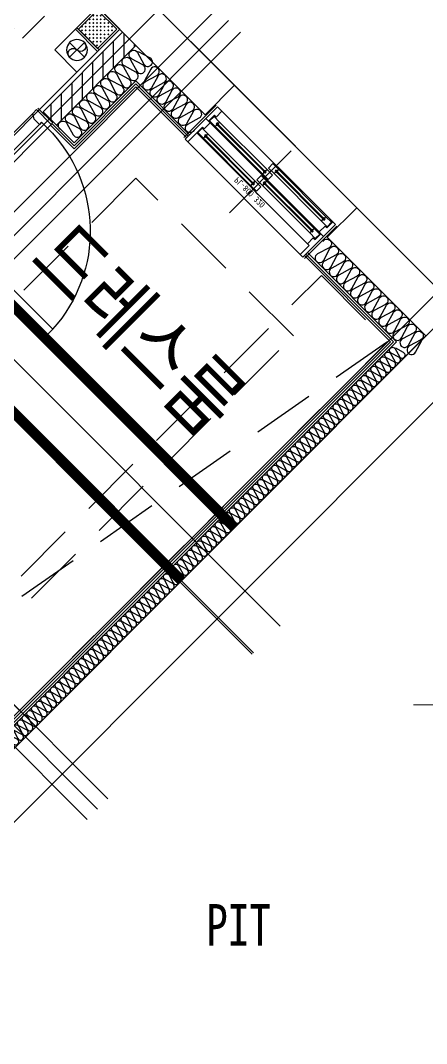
# Model space of a CAD drawing. Header units: millimetres. Extents: x 11101 to 63139, y 2659 to 57930.
# Drawn here: x 39531 to 41481, y 29044 to 33952 of the extents above; entities that cross this region are included whole.
import ezdxf
from ezdxf.enums import TextEntityAlignment as Align

# ---------------------------------------------------------------- set-up
doc = ezdxf.new("R2010")
doc.units = ezdxf.units.MM
doc.header["$LTSCALE"] = 100
for name, pattern in [('111D-114D-COR2-MF$0$CEN', [62, 60, -1, 0, -1]), ('U-59B_1(111-114D)$0$CEN', [62, 60, -1, 0, -1]), ('U-59B_1(111-114D)$0$CENTER', [50.8, 31.75, -6.35, 6.35, -6.35]), ('U-59B_1(111-114D)$0$HID', [2.3, 1.5, -0.8]), ('U-59B_1(111-114D)$0$UNIT-84A(중간세대)-확장전$0$CONTINOUS', [0])]:
    doc.linetypes.add(name, pattern=pattern)
doc.layers.get('Defpoints').update_dxf_attribs({"color": 127})
doc.layers.add('111D-114D-COR2-MF$0$CEN아파트', color=1, linetype='111D-114D-COR2-MF$0$CEN', lineweight=5)
doc.layers.add('U-59B_1(111-114D)$0$CEN아파트', color=1, linetype='U-59B_1(111-114D)$0$CEN', lineweight=5)
for name, color, linetype in [('TEXT_실명', 3, 'Continuous'), ('U-59B_1(111-114D)$0$5A', 5, 'U-59B_1(111-114D)$0$HID'), ('U-59B_1(111-114D)$0$7', 7, 'Continuous'), ('U-59B_1(111-114D)$0$7A', 7, 'U-59B_1(111-114D)$0$HID'), ('U-59B_1(111-114D)$0$8A', 8, 'U-59B_1(111-114D)$0$HID'), ('U-59B_1(111-114D)$0$CEN-b', 16, 'U-59B_1(111-114D)$0$CEN'), ('U-59B_1(111-114D)$0$DOOR', 4, 'Continuous'), ('U-59B_1(111-114D)$0$DOOR_1', 1, 'Continuous'), ('U-59B_1(111-114D)$0$DOOR_2', 5, 'Continuous'), ('U-59B_1(111-114D)$0$FD', 5, 'Continuous'), ('U-59B_1(111-114D)$0$FIN4', 6, 'Continuous'), ('U-59B_1(111-114D)$0$FIN6', 5, 'Continuous'), ('U-59B_1(111-114D)$0$FUR-1', 9, 'U-59B_1(111-114D)$0$HID'), ('U-59B_1(111-114D)$0$HAT-1', 9, 'Continuous'), ('U-59B_1(111-114D)$0$INS', 8, 'Continuous'), ('U-59B_1(111-114D)$0$INSHAT', 150, 'U-59B_1(111-114D)$0$HID'), ('U-59B_1(111-114D)$0$INSUL', 8, 'Continuous'), ('U-59B_1(111-114D)$0$MC중심선', 8, 'U-59B_1(111-114D)$0$HID'), ('U-59B_1(111-114D)$0$OPEN', 5, 'U-59B_1(111-114D)$0$CENTER'), ('U-59B_1(111-114D)$0$RAIL-1', 7, 'Continuous'), ('U-59B_1(111-114D)$0$WALL-1', 2, 'Continuous'), ('U-59B_1(111-114D)$0$WALL-2', 3, 'Continuous'), ('U-59B_1(111-114D)$0$WIN', 4, 'Continuous')]:
    doc.layers.add(name, color=color, linetype=linetype)
doc.layers.add('U-59B_1(111-114D)$0$MC', color=144, linetype='Continuous', plot=False)
doc.layers.add('U-59B_1(111-114D)$0$창호공차', color=39, linetype='Continuous', plot=False)
doc.styles.add('U-59B_1(111-114D)$0$돋움체', font='', dxfattribs={"width": 0.8})
doc.styles.add('돋움체', font='', dxfattribs={"width": 0.8})
doc.styles.get('U-59B_1(111-114D)$0$돋움체').set_extended_font_data('DotumChe')
doc.styles.get('돋움체').set_extended_font_data('DotumChe')

# ---------------------------------------------------------------- blocks, each defined once
blk = doc.blocks.new('U-59B_1(111-114D)$0$실외기')
at = {"layer": 'U-59B_1(111-114D)$0$8A'}
for p, q in [((303, 168.8), (-597, 168.8)), ((-597, 168.8), (-597, -151.2)), ((-597, -151.2), (303, 168.8)), ((303, 168.8), (303, -151.2)), ((303, -151.2), (-597, -151.2))]:
    blk.add_line(p, q, dxfattribs=at)
blk = doc.blocks.new('U-59B_1(111-114D)$0$하향식피난구')
at = {"layer": 'Defpoints', "ltscale": 0.1}
blk.add_lwpolyline([(-1650, 1310), (-1650, 10), (0, 10), (0, 1310)], close=True, dxfattribs=at)
at = {"layer": 'U-59B_1(111-114D)$0$5A'}
for p, q in [((-725, 635), (-125, 1235)), ((-125, 635), (-725, 1235))]:
    blk.add_line(p, q, dxfattribs=at)
at = {"layer": 'U-59B_1(111-114D)$0$7', "linetype": 'U-59B_1(111-114D)$0$UNIT-84A(중간세대)-확장전$0$CONTINOUS'}
for points in [[(-1500, 610), (-850, 610), (-850, 1260), (-1500, 1260)], [(-1475, 635), (-875, 635), (-875, 1235), (-1475, 1235)]]:
    blk.add_lwpolyline(points, close=True, dxfattribs=at)
at = {"layer": 'U-59B_1(111-114D)$0$7A'}
for points in [[(-750, 610), (-100, 610), (-100, 1260), (-750, 1260)], [(-725, 635), (-125, 635), (-125, 1235), (-725, 1235)]]:
    blk.add_lwpolyline(points, close=True, dxfattribs=at)
at = {"layer": 'U-59B_1(111-114D)$0$OPEN', "ltscale": 2}
for p, q in [((-875, 1235), (-1475, 635)), ((-1475, 1235), (-875, 635))]:
    blk.add_line(p, q, dxfattribs=at)
at = {"layer": 'U-59B_1(111-114D)$0$8A', "ltscale": 2}
blk.add_blockref('U-59B_1(111-114D)$0$실외기', (-753, 201.2), dxfattribs=at)
at = {"layer": 'Defpoints', "style": 'U-59B_1(111-114D)$0$돋움체'}
for s, p in [('하향식피난구', (-1369.1, 949.4)), ('하향식피난구', (-619.1, 949.4)), ('(홀수층설치)', (-1375.4, 858.7)), ('(짝수층설치)', (-625.4, 858.7))]:
    blk.add_text(s, height=50, dxfattribs=at).set_placement(p)
at = {"layer": 'Defpoints', "style": 'U-59B_1(111-114D)$0$돋움체', "width": 0.7}
for p in [(-1412.9, 796.5), (-662.9, 796.5)]:
    blk.add_text('라인별 3층이하 세대에는 설치되지않음.', height=30, dxfattribs=at).set_placement(p)
blk = doc.blocks.new('U-59B_1(111-114D)$0$FSD_750_100')
at = {"layer": 'U-59B_1(111-114D)$0$DOOR'}
for points in [[(25, 100), (25, 800), (60, 800), (60, 100)], [(25, 100), (25, 60), (40, 60), (40, 25), (25, 0), (0, 0), (0, 100)], [(725, 100), (725, 60), (710, 60), (710, 25), (725, 0), (750, 0), (750, 100)]]:
    blk.add_lwpolyline(points, close=True, dxfattribs=at)
at = {"layer": 'U-59B_1(111-114D)$0$DOOR_1', "ltscale": 0.1}
blk.add_arc((25, 100), 700, 0, 87.134, dxfattribs=at)
at = {"layer": 'U-59B_1(111-114D)$0$DOOR_2'}
for p, q in [((25, 100), (725, 100)), ((710, 60), (40, 60)), ((25, 0), (725, 0))]:
    blk.add_line(p, q, dxfattribs=at)
at = {"layer": 'U-59B_1(111-114D)$0$창호공차', "ltscale": 2}
for p, q in [((-10, 100), (-10, 0)), ((760, 100), (760, 0))]:
    blk.add_line(p, q, dxfattribs=at)
at = {"layer": 'U-59B_1(111-114D)$0$창호공차', "ltscale": 2, "style": 'U-59B_1(111-114D)$0$돋움체', "width": 0.8}
blk.add_text('FSD_750_100', height=30, dxfattribs=at).set_placement((353.2, 78.9), align=Align.MIDDLE_CENTER)
blk = doc.blocks.new('U-59B_1(111-114D)$0$FD_100')
at = {"layer": 'U-59B_1(111-114D)$0$FD', "color": 16}
for p, q in [((0, -50), (0, 50)), ((-50, 0), (50, 0))]:
    blk.add_line(p, q, dxfattribs=at)
at = {"layer": 'U-59B_1(111-114D)$0$FD'}
blk.add_circle((0, 0), 50, dxfattribs=at)
for centre, start, end in [((-25, 0), 180, 0), ((25, 0), 0, 180)]:
    blk.add_arc(centre, 25, start, end, dxfattribs=at)
blk = doc.blocks.new('U-59B_1(111-114D)$0$FD_100-2')
at = {"layer": 'U-59B_1(111-114D)$0$FD', "ltscale": 2}
blk.add_lwpolyline([(0, 150), (150, 150), (150, 0), (0, 0)], close=True, dxfattribs=at)
blk.add_blockref('U-59B_1(111-114D)$0$FD_100', (75, 75), dxfattribs=at)
blk = doc.blocks.new('U-59B_1(111-114D)$0$FD-150_150')
at = {"layer": 'U-59B_1(111-114D)$0$FD'}
h = blk.add_hatch(dxfattribs=at)
h.set_pattern_fill('CROSS', color=251, scale=2, style=0)
h.set_pattern_definition([(0, (-901044.645, 920028.778), (12.7, 12.7), [6.35, -19.05]), (90, (-901041.47, 920025.603), (-12.7, 12.7), [6.35, -19.05])])
h.paths.add_polyline_path([(140, 10), (10, 10), (10, 140), (140, 140)])
at = {"layer": 'U-59B_1(111-114D)$0$FD', "color": 5}
blk.add_lwpolyline([(0, 0), (150, 0), (150, 150), (0, 150)], close=True, dxfattribs=at)
at = {"layer": 'U-59B_1(111-114D)$0$FD', "color": 251}
blk.add_lwpolyline([(140, 10), (10, 10), (10, 140), (140, 140)], close=True, dxfattribs=at)
blk = doc.blocks.new('U-59B_1(111-114D)$0$PL-800_320')
at = {"layer": 'U-59B_1(111-114D)$0$CEN-b', "ltscale": 2}
blk.add_line((400, -100), (400, 320), dxfattribs=at)
at = {"layer": 'U-59B_1(111-114D)$0$WIN', "color": 8}
for p, q in [((782, 220), (18, 220)), ((18, 160), (770, 160)), ((381, 155), (59, 155)), ((381, 125), (59, 125)), ((741, 115), (419.1, 115)), ((770, 80), (30, 80)), ((381, 75), (59, 75)), ((741, 85), (419.1, 85)), ((782, 0), (30, 0)), ((381, 45), (59, 45)), ((741, 35), (419.1, 35)), ((741, 5), (419.1, 5)), ((782, 0), (30, 0))]:
    blk.add_line(p, q, dxfattribs=at)
at = {"layer": 'U-59B_1(111-114D)$0$WIN'}
for p, q in [((0, 80), (18, 80)), ((800, 80), (782, 80))]:
    blk.add_line(p, q, dxfattribs=at)
for points in [[(30, 120), (18, 120), (18, 220), (0, 220), (0, 80), (0, 0), (30, 0), (30, 40), (18, 40), (18, 80), (30, 80)], [(800, 220), (782, 220), (782, 160), (770, 160), (770, 120), (782, 120), (782, 80), (770, 80), (770, 40), (782, 40), (782, 0), (800, 0), (800, 80)]]:
    blk.add_lwpolyline(points, close=True, dxfattribs=at)
at = {"layer": 'U-59B_1(111-114D)$0$WIN', "color": 8}
for points in [[(53.5, 136.8), (53.5, 143.2), (59, 145), (59, 155), (21, 155), (21, 125), (59, 125), (59, 135)], [(419, 155), (381, 155), (381, 145), (386.5, 143.2), (386.5, 136.8), (381, 135), (381, 125), (419, 125)], [(384.5, 138), (55.5, 138), (55.5, 142), (384.5, 142)], [(419.1, 85), (419.1, 95), (413.5, 96.8), (413.5, 103.2), (419.1, 105), (419.1, 115), (381.1, 115), (381.1, 85)], [(779, 115), (741, 115), (741, 105), (746.5, 103.2), (746.5, 96.8), (741, 95), (741, 85), (779, 85)], [(53.5, 56.8), (53.5, 63.2), (59, 65), (59, 75), (21, 75), (21, 45), (59, 45), (59, 55)], [(384.5, 58), (55.5, 58), (55.5, 62), (384.5, 62)], [(419, 75), (381, 75), (381, 65), (386.5, 63.2), (386.5, 56.8), (381, 55), (381, 45), (419, 45)], [(419.1, 5), (419.1, 15), (413.5, 16.8), (413.5, 23.2), (419.1, 25), (419.1, 35), (381.1, 35), (381.1, 5)], [(779, 35), (741, 35), (741, 25), (746.5, 23.2), (746.5, 16.8), (741, 15), (741, 5), (779, 5)]]:
    blk.add_lwpolyline(points, close=True, dxfattribs=at)
for points in [[(59, 145.8), (61.7, 144.4), (62.3, 143.4), (62.8, 142)], [(59, 134.2), (61.7, 135.6), (62.3, 136.6), (62.8, 138)], [(381, 145.8), (378.3, 144.4), (377.7, 143.4), (377.2, 142)], [(381, 134.2), (378.3, 135.6), (377.7, 136.6), (377.2, 138)], [(415.6, 98), (744.5, 98), (744.5, 102), (415.6, 102), (415.6, 98), (415.6, 102)], [(419.1, 105.8), (421.8, 104.4), (422.3, 103.4), (422.9, 102)], [(741, 105.8), (738.3, 104.4), (737.7, 103.4), (737.2, 102)], [(59, 65.8), (61.7, 64.4), (62.3, 63.4), (62.8, 62)], [(59, 54.2), (61.7, 55.6), (62.3, 56.6), (62.8, 58)], [(381, 65.8), (378.3, 64.4), (377.7, 63.4), (377.2, 62)], [(381, 54.2), (378.3, 55.6), (377.7, 56.6), (377.2, 58)], [(419.1, 94.2), (421.8, 95.6), (422.3, 96.6), (422.9, 98)], [(741, 94.2), (738.3, 95.6), (737.7, 96.6), (737.2, 98)], [(415.6, 18), (744.5, 18), (744.5, 22), (415.6, 22), (415.6, 18), (415.6, 22)], [(419.1, 25.8), (421.8, 24.4), (422.3, 23.4), (422.9, 22)], [(419.1, 14.2), (421.8, 15.6), (422.3, 16.6), (422.9, 18)], [(741, 25.8), (738.3, 24.4), (737.7, 23.4), (737.2, 22)], [(741, 14.2), (738.3, 15.6), (737.7, 16.6), (737.2, 18)]]:
    blk.add_lwpolyline(points, dxfattribs=at)
at = {"layer": 'U-59B_1(111-114D)$0$창호공차', "ltscale": 2}
for p, q in [((-10, 220), (-10, 0)), ((810, 220), (810, 0))]:
    blk.add_line(p, q, dxfattribs=at)
at = {"layer": 'U-59B_1(111-114D)$0$창호공차', "ltscale": 2, "style": 'U-59B_1(111-114D)$0$돋움체', "width": 0.8}
blk.add_text('PL-800_320', height=30, dxfattribs=at).set_placement((400, 182.2), align=Align.MIDDLE_CENTER)
blk = doc.blocks.new('U-59B_1(111-114D)$0$insul1')
blk.add_lwpolyline([(0, 0.25, 1.344031), (0.35, 0.25), (0.2, 0.75, -1.344031), (0.55, 0.75), (0.4, 0.25)], format="xyb")
blk = doc.blocks.new('U-59B_1(111-114D)', base_point=(226392.1, 34351.6))
at = {"layer": 'U-59B_1(111-114D)$0$HAT-1', "ltscale": 2}
h = blk.add_hatch(dxfattribs=at)
h.set_pattern_fill('_USER,N', color=256, scale=50, angle=45, style=0, pattern_type=0)
h.set_pattern_definition([(45, (35590.08, -115336.783), (-35.355339, 35.355339), [])])
h.paths.add_polyline_path([(228362.1, 35834.3), (228452.1, 35834.3), (228452.1, 36374.3), (228362.1, 36374.3)])
at = {"layer": 'U-59B_1(111-114D)$0$CEN아파트', "ltscale": 2}
for p, q in [((226392.1, 27364.3), (226392.1, 36774.3)), ((228132.1, 32204.3), (228132.1, 36774.3)), ((228407.1, 36774.3), (228407.1, 34844.3)), ((225902.1, 36574.3), (230522.1, 36574.3)), ((225902.1, 34894.3), (230370.6, 34894.3)), ((225902.1, 33654.3), (228252.1, 33654.3))]:
    blk.add_line(p, q, dxfattribs=at)
at = {"layer": 'U-59B_1(111-114D)$0$FIN4', "ltscale": 2}
blk.add_line((228472.1, 36374.3), (228472.1, 35819.3), dxfattribs=at)
at = {"layer": 'U-59B_1(111-114D)$0$FIN6', "ltscale": 2}
for p, q in [((226482.1, 36244.3), (227077.1, 36244.3)), ((226482.1, 29094.3), (226482.1, 36244.3)), ((226492.1, 36234.3), (227077.1, 36234.3)), ((226492.1, 29094.3), (226492.1, 36234.3)), ((228232.1, 36244.3), (227877.1, 36244.3)), ((228222.1, 36234.3), (227877.1, 36234.3)), ((228222.1, 36234.3), (228222.1, 35814.3)), ((228232.1, 36244.3), (228232.1, 35824.3)), ((228382.1, 35814.3), (228222.1, 35814.3)), ((228382.1, 35824.3), (228232.1, 35824.3)), ((228382.1, 35819.3), (228382.1, 35824.3))]:
    blk.add_line(p, q, dxfattribs=at)
at = {"layer": 'U-59B_1(111-114D)$0$FUR-1', "ltscale": 2}
blk.add_lwpolyline([(226502.1, 36224.3), (226502.1, 33724.3), (226952.1, 33724.3), (226952.1, 36224.3), (226502.1, 36224.3), (226952.1, 33724.3)], dxfattribs=at)
at = {"layer": 'U-59B_1(111-114D)$0$INS', "ltscale": 2}
for p, q in [((226472.1, 36254.3), (227077.1, 36254.3)), ((226472.1, 29094.3), (226472.1, 36254.3)), ((228242.1, 36254.3), (227877.1, 36254.3)), ((228242.1, 36254.3), (228242.1, 35834.3)), ((228362.1, 35834.3), (228242.1, 35834.3))]:
    blk.add_line(p, q, dxfattribs=at)
at = {"layer": 'U-59B_1(111-114D)$0$INSHAT', "ltscale": 2}
for p, q in [((226842.1, 35924.3), (227912.1, 35924.3)), ((226842.1, 29544.3), (226842.1, 35924.3)), ((227912.1, 35924.3), (227912.1, 34514.3))]:
    blk.add_line(p, q, dxfattribs=at)
at = {"layer": 'U-59B_1(111-114D)$0$MC', "ltscale": 2}
for p, q in [((226502.1, 27364.3), (226502.1, 36774.3)), ((228052.1, 32204.3), (228052.1, 36774.3)), ((228212.1, 32204.3), (228212.1, 36774.3)), ((225902.1, 34714.3), (227354.4, 34714.3)), ((225902.1, 34704.3), (229542.1, 34704.3)), ((227416.6, 34714.3), (228252.1, 34714.3)), ((225902.1, 33724.3), (228252.1, 33724.3)), ((225902.1, 33584.3), (228252.1, 33584.3))]:
    blk.add_line(p, q, dxfattribs=at)
at = {"layer": 'U-59B_1(111-114D)$0$MC중심선', "ltscale": 2, "const_width": 50}
for points in [[(228222.1, 35074.3), (226392.1, 35074.3)], [(228062.1, 34714.3), (226392.1, 34714.3)]]:
    blk.add_lwpolyline(points, dxfattribs=at)
at = {"layer": 'U-59B_1(111-114D)$0$RAIL-1', "ltscale": 2}
blk.add_line((227062.1, 36574.3), (227892.1, 36574.3), dxfattribs=at)
at = {"layer": 'U-59B_1(111-114D)$0$WALL-1', "ltscale": 2}
for p, q in [((226392.1, 36574.3), (227062.1, 36574.3)), ((227062.1, 36374.3), (227062.1, 36574.3)), ((227892.1, 36574.3), (228697.1, 36574.3)), ((227892.1, 36374.3), (227892.1, 36574.3)), ((226142.1, 32135.1), (226142.1, 36374.3)), ((226392.1, 36374.3), (227062.1, 36374.3)), ((226392.1, 27764.3), (226392.1, 36374.3)), ((227892.1, 36374.3), (228697.1, 36374.3))]:
    blk.add_line(p, q, dxfattribs=at)
at = {"layer": 'U-59B_1(111-114D)$0$WALL-2', "ltscale": 2}
for p, q in [((228362.1, 36374.3), (228362.1, 35834.3)), ((228452.1, 36374.3), (228452.1, 35834.3)), ((228362.1, 35834.3), (228452.1, 35834.3))]:
    blk.add_line(p, q, dxfattribs=at)
at = {"ltscale": 2, "xscale": -1, "rotation": 180}
blk.add_blockref('U-59B_1(111-114D)$0$하향식피난구', (230122.1, 36384.3), dxfattribs=at)
at = {"layer": 'U-59B_1(111-114D)$0$DOOR', "ltscale": 2, "rotation": 90}
blk.add_blockref('U-59B_1(111-114D)$0$FSD_750_100', (228482.1, 35069.3), dxfattribs=at)
at = {"layer": 'U-59B_1(111-114D)$0$FD', "ltscale": 2, "extrusion": (0, 0, -1), "xscale": -1, "zscale": -1, "rotation": 90}
for name, p in [('U-59B_1(111-114D)$0$FD-150_150', (-228472.1, 36374.3)), ('U-59B_1(111-114D)$0$FD_100-2', (-228472.1, 36234.3))]:
    blk.add_blockref(name, p, dxfattribs=at)
at = {"layer": 'U-59B_1(111-114D)$0$INSUL', "ltscale": 2, "row_count": 1}
for p, xscale, yscale, zscale, rotation, column_count, row_spacing, column_spacing in [((227062.1, 36374.3), 120, 120, 120, 180, 14, 0, 48), ((228362.1, 35834.3), 120, 120, 120, 90, 11, 1.35003119794419e-14, 48), ((226472.1, 29094.3), 80, 80, 80, 90, 223, 1.030286966852145e-14, 31.99999999999999)]:
    blk.add_blockref('U-59B_1(111-114D)$0$insul1', p, dxfattribs=dict(at, xscale=xscale, yscale=yscale, zscale=zscale, rotation=rotation, column_count=column_count, row_spacing=row_spacing, column_spacing=column_spacing))
at = {"layer": 'U-59B_1(111-114D)$0$INSUL', "ltscale": 2, "xscale": 120, "yscale": 120, "zscale": 120, "row_count": 1, "column_count": 7, "row_spacing": 0, "column_spacing": 48}
blk.add_blockref('U-59B_1(111-114D)$0$insul1', (227877.1, 36254.3), dxfattribs=at)
at = {"layer": 'U-59B_1(111-114D)$0$WIN', "ltscale": 2, "rotation": 179.9999999999999}
blk.add_blockref('U-59B_1(111-114D)$0$PL-800_320', (227877.1, 36444.3), dxfattribs=at)
blk = doc.blocks.new('111D-114D-COR2-MF', base_point=(701775.2, -457446.2))
at = {"layer": '111D-114D-COR2-MF$0$CEN아파트', "ltscale": 2}
blk.add_line((697416.8, -458745.5), (703486.8, -458745.5), dxfattribs=at)

msp = doc.modelspace()

# ---------------------------------------------------------------- block references
at = {"ltscale": 2, "xscale": -1, "rotation": 315}
msp.add_blockref('U-59B_1(111-114D)', (40048, 31008.4), dxfattribs=at)
at = {"ltscale": 2}
msp.add_blockref('111D-114D-COR2-MF', (45777.6, 31968.6), dxfattribs=at)

# ---------------------------------------------------------------- texts
at = {"layer": 'TEXT_실명', "style": '돋움체', "width": 0.8}
msp.add_text('드레스룸', height=300, rotation=315, dxfattribs=at).set_placement((40094.5, 32474.9), align=Align.MIDDLE_CENTER)
msp.add_text('PIT', height=200, dxfattribs=at).set_placement((40578.5, 29613.4), align=Align.MIDDLE_CENTER)

doc.saveas('drawing.dxf')
